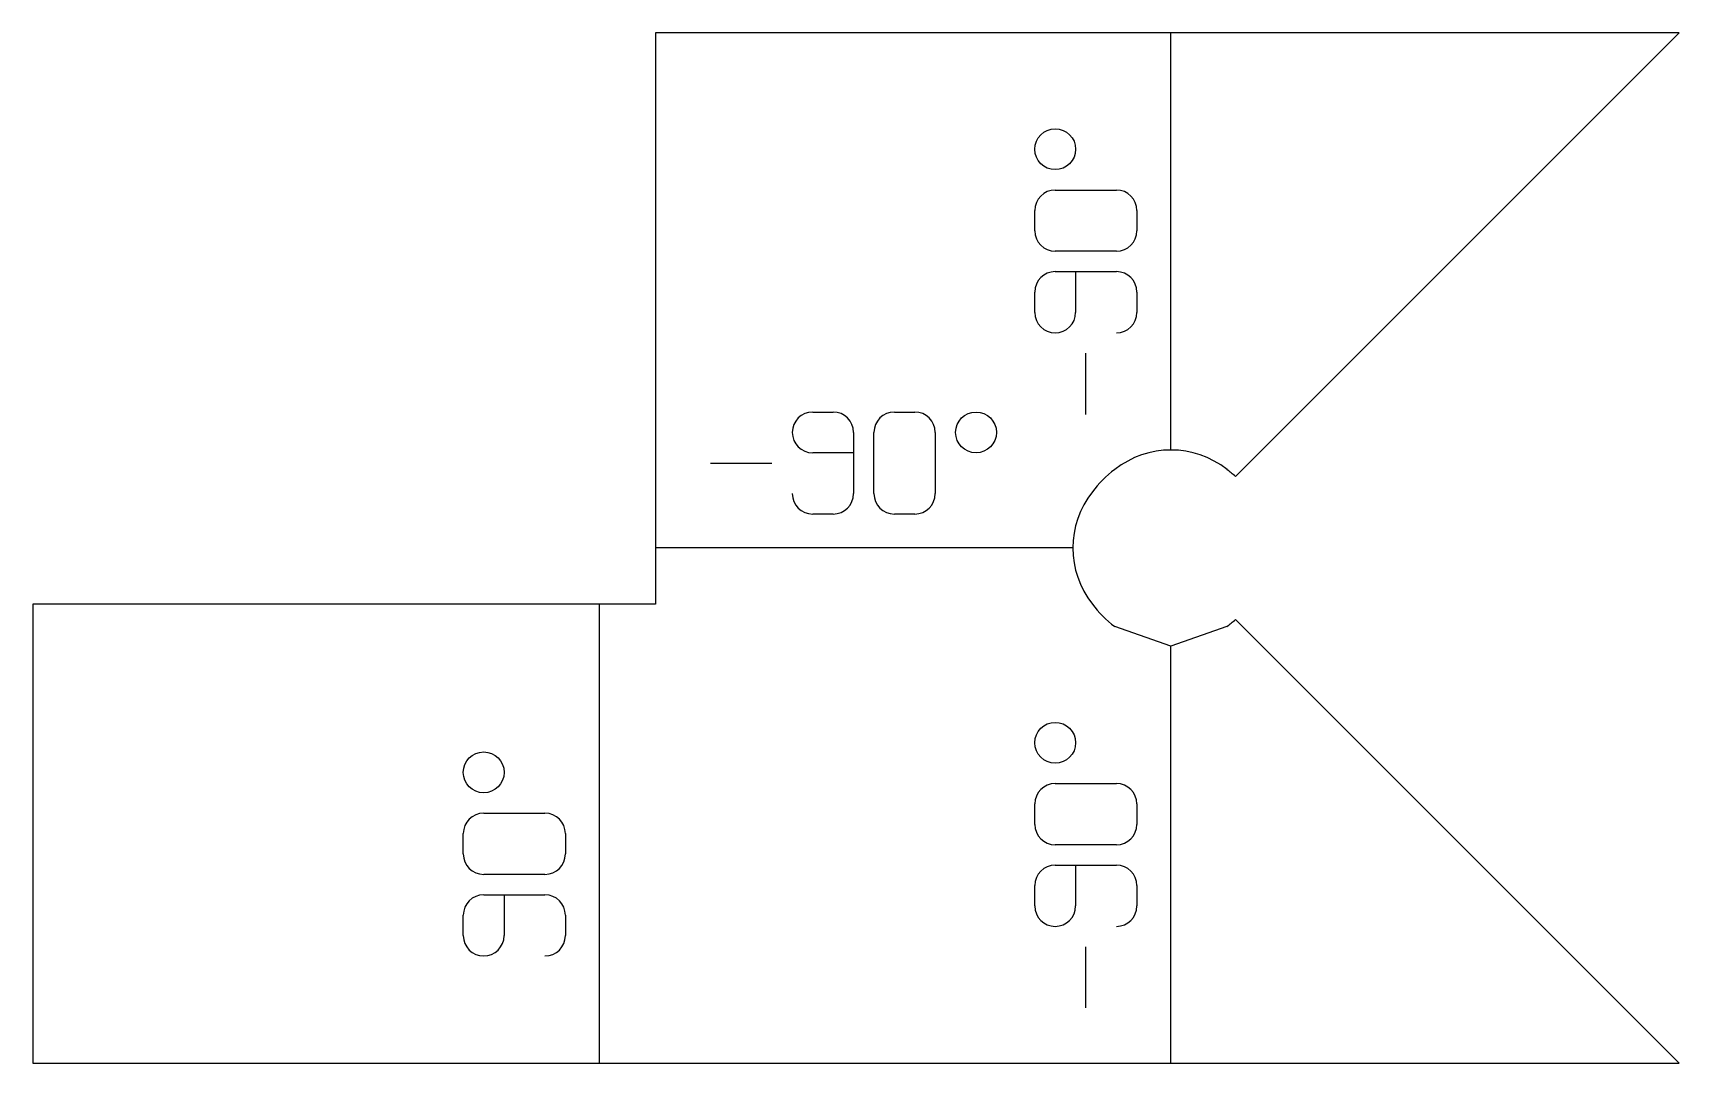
# Model space of a CAD drawing. Header units: millimetres. Extents: x 0 to 32.3, y 0 to 20.2.
import ezdxf

# ---------------------------------------------------------------- set-up
doc = ezdxf.new("R2010")
doc.units = ezdxf.units.MM
for name, color, linetype in [('Unfold036_Sketch', 7, 'CONTINUOUS'), ('Unfold036_Sketch_Bend_Labels', 7, 'CONTINUOUS'), ('Unfold036_Sketch_Bends', 7, 'CONTINUOUS')]:
    doc.layers.add(name, color=color, linetype=linetype)

msp = doc.modelspace()

# ---------------------------------------------------------------- linework, layer by layer
at = {"layer": 'Unfold036_Sketch'}
for p, q in [((21.199, 20.199), (12.199, 20.199)), ((12.199, 20.199), (12.199, 11.199)), ((23.398, 20.199), (21.199, 20.199)), ((32.257, 20.199), (23.398, 20.199)), ((23.562, 11.504), (32.257, 20.199)), ((12.199, 11.199), (12.199, 9)), ((10, 9), (0, 9)), ((0, 9), (0, 0)), ((12.199, 9), (10, 9)), ((22.299, 8.178), (21.199, 8.562)), ((23.398, 8.562), (22.299, 8.178)), ((32.257, 0), (23.562, 8.695)), ((0, 0), (10, 0)), ((10, 0), (12.199, 0)), ((12.199, 0), (21.199, 0)), ((21.199, 0), (23.398, 0)), ((23.398, 0), (32.257, 0))]:
    msp.add_line(p, q, dxfattribs=at)
for centre, radius, start, end in [((22.299, 10.254), 1.767, 51.5165, 128.4835), ((22.377, 10.021), 2, 126.0895, 143.9105), ((22.22, 10.021), 2, 47.866, 53.9105), ((22.144, 10.1), 1.767, 141.5165, -141.5165), ((22.377, 10.178), 2, -143.9105, -126.0895), ((22.22, 10.178), 2, -53.9105, -47.866)]:
    msp.add_arc(centre, radius, start, end, dxfattribs=at)
at = {"layer": 'Unfold036_Sketch_Bend_Labels'}
for p, q in [((20.032, 17.118), (21.232, 17.118)), ((19.632, 16.318), (19.632, 16.718)), ((21.632, 16.718), (21.632, 16.318)), ((21.232, 15.918), (20.032, 15.918)), ((20.032, 15.518), (21.232, 15.518)), ((20.432, 15.518), (20.432, 14.718)), ((19.632, 14.718), (19.632, 15.118)), ((21.632, 15.118), (21.632, 14.718)), ((20.632, 12.718), (20.632, 13.918)), ((15.28, 12.766), (15.68, 12.766)), ((16.88, 12.766), (17.28, 12.766)), ((16.08, 12.366), (16.08, 11.166)), ((16.48, 11.166), (16.48, 12.366)), ((17.68, 12.366), (17.68, 11.166)), ((16.08, 11.966), (15.28, 11.966)), ((13.28, 11.766), (14.48, 11.766)), ((15.68, 10.766), (15.28, 10.766)), ((17.28, 10.766), (16.88, 10.766)), ((20.032, 5.481), (21.232, 5.481)), ((8.833, 4.9), (10.033, 4.9)), ((19.632, 4.681), (19.632, 5.081)), ((21.632, 5.081), (21.632, 4.681)), ((8.433, 4.1), (8.433, 4.5)), ((10.433, 4.5), (10.433, 4.1)), ((21.232, 4.281), (20.032, 4.281)), ((20.032, 3.881), (21.232, 3.881)), ((20.432, 3.881), (20.432, 3.081)), ((10.033, 3.7), (8.833, 3.7)), ((8.833, 3.3), (10.033, 3.3)), ((9.233, 3.3), (9.233, 2.5)), ((19.632, 3.081), (19.632, 3.481)), ((21.632, 3.481), (21.632, 3.081)), ((8.433, 2.5), (8.433, 2.9)), ((10.433, 2.9), (10.433, 2.5)), ((20.632, 1.081), (20.632, 2.281))]:
    msp.add_line(p, q, dxfattribs=at)
for centre in [(20.032, 17.918), (18.48, 12.366), (20.032, 6.281), (8.833, 5.7)]:
    msp.add_circle(centre, 0.4, dxfattribs=at)
for centre, start, end in [((20.032, 16.718), 90, 180), ((21.232, 16.718), 0, 90), ((20.032, 16.318), 180, -90), ((21.232, 16.318), -90, 0), ((20.032, 15.118), 90, -180), ((21.232, 15.118), 0, 90), ((20.032, 14.718), 180, 0), ((21.232, 14.718), -90, 0), ((15.28, 12.366), 90, -90), ((15.68, 12.366), 0, 90), ((16.88, 12.366), 90, -180), ((17.28, 12.366), 0, 90), ((15.28, 11.166), 180, -90), ((15.68, 11.166), -90, 0), ((16.88, 11.166), 180, -90), ((17.28, 11.166), -90, 0), ((20.032, 5.081), 90, 180), ((21.232, 5.081), 0, 90), ((8.833, 4.5), 90, 180), ((10.033, 4.5), 0, 90), ((20.032, 4.681), 180, -90), ((21.232, 4.681), -90, 0), ((8.833, 4.1), 180, -90), ((10.033, 4.1), -90, 0), ((20.032, 3.481), 90, -180), ((21.232, 3.481), 0, 90), ((8.833, 2.9), 90, -180), ((10.033, 2.9), 0, 90), ((20.032, 3.081), 180, 0), ((21.232, 3.081), -90, 0), ((8.833, 2.5), -180, 0), ((10.033, 2.5), -90, 0)]:
    msp.add_arc(centre, 0.4, start, end, dxfattribs=at)
at = {"layer": 'Unfold036_Sketch_Bends'}
for p, q in [((22.299, 12.021), (22.299, 20.199)), ((20.377, 10.1), (12.199, 10.1)), ((11.1, 0), (11.1, 9)), ((22.299, 0), (22.299, 8.178))]:
    msp.add_line(p, q, dxfattribs=at)

doc.saveas('drawing.dxf')
